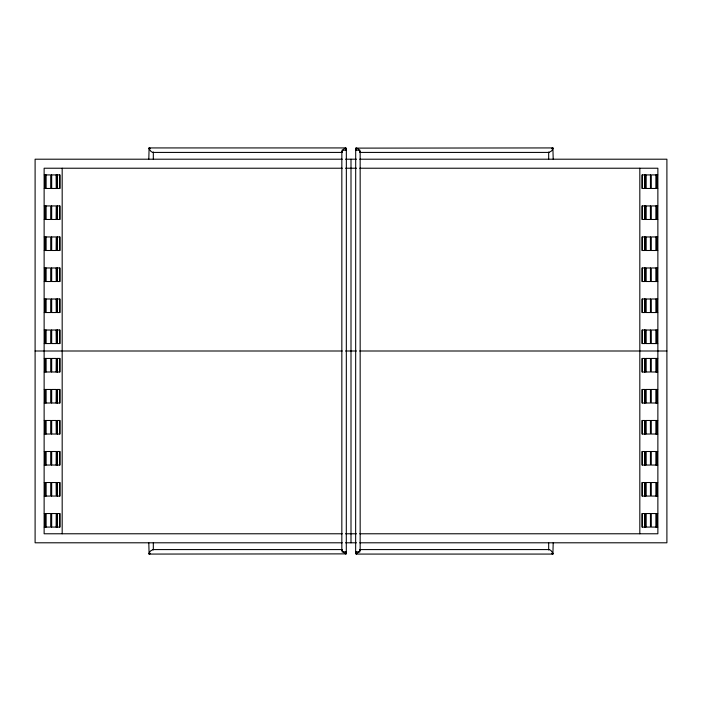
<?xml version="1.0" encoding="UTF-8"?>
<svg xmlns="http://www.w3.org/2000/svg" width="702" height="702" viewBox="0 0 702 702"><rect width="100%" height="100%" fill="white"/><g stroke="black" fill="none" stroke-linecap="round" stroke-linejoin="round"><path stroke-width="1.05" d="M553.202 542.795L552.895 554.071L356.221 554.071L355.651 553.571L355.695 148.122L552.895 147.929L553.202 159.205M148.798 159.205L149.105 147.929L345.779 147.929L346.349 148.429L346.305 553.878L149.105 554.071L148.798 542.795M148.798 553.65L150.474 551.017L153.01 549.578L342.409 549.578M553.202 148.35L551.526 150.983L548.99 152.422L359.591 152.422M346.349 148.429L345.595 149.947M355.651 553.571L356.405 552.053M359.924 152.404C360.459 150.518 357.88 148.587 356.221 147.929M342.076 549.596L342.594 551.596L345.779 554.071M148.798 148.35L151.053 151.5L152.65 152.404L153.317 152.009L153.317 159.205M553.202 553.65L550.947 550.5L549.35 549.596L548.683 549.991L548.683 542.795M551.526 148.429L552.895 147.929M150.474 553.571L149.105 554.071M345.779 147.929C344.12 148.587 341.541 150.518 342.076 152.404M356.221 554.071L359.406 551.596L359.924 549.596M341.953 150.175L346.349 150.175M355.651 150.175L360.047 150.175M153.01 152.422L342.409 152.422M342.243 159.205L35.1 159.205L35.1 542.795L342.243 542.795M345.524 159.205L356.476 159.205M359.757 159.205L666.9 159.205L666.9 542.795L359.757 542.795M342.251 168.226L44.129 168.226L44.129 533.774L342.251 533.774M345.524 168.226L356.476 168.226M359.749 168.226L657.871 168.226L657.871 533.774L359.749 533.774M44.261 174.921L50.728 174.921L50.702 188.461L44.261 188.461M56.125 174.921L56.239 188.461L51.553 188.461L51.553 174.921L56.239 174.921M57.002 174.921L59.907 174.921L59.907 188.461L57.002 188.461M644.998 174.921L642.093 174.921L642.093 188.461L644.998 188.461M657.739 174.921L651.272 174.921L651.298 188.461L657.739 188.461M44.261 205.94L50.728 205.94L50.702 219.48L44.261 219.48M56.239 219.48L51.553 219.48L51.553 205.94L56.239 205.94L56.125 219.48M57.002 205.94L59.907 205.94L59.907 219.48L57.002 219.48M644.998 205.94L642.093 205.94L642.093 219.48L644.998 219.48M657.739 205.94L651.272 205.94L651.272 219.48L657.739 219.48M44.261 236.96L50.728 236.96L50.728 250.5L44.261 250.5M56.239 250.5L51.553 250.5L51.553 236.96L56.239 236.96L56.125 250.5M57.002 236.96L59.907 236.96L59.907 250.5L57.002 250.5M644.998 236.96L642.093 236.96L642.093 250.5L644.998 250.5M657.739 236.96L651.272 236.96L651.272 250.5L657.739 250.5M44.261 267.98L50.728 267.98L50.702 281.52L44.261 281.52M56.125 267.98L56.239 281.52L51.553 281.52L51.553 267.98L56.239 267.98M57.002 267.98L59.907 267.98L59.907 281.52L57.002 281.52M644.998 267.98L642.093 267.98L642.093 281.52L644.998 281.52M657.739 267.98L651.272 267.98L651.298 281.52L657.739 281.52M44.261 298.999L50.728 298.999L50.702 312.539L44.261 312.539M56.125 298.999L56.239 312.539L51.553 312.539L51.553 298.999L56.239 298.999M57.002 298.999L59.907 298.999L59.907 312.539L57.002 312.539M644.998 298.999L642.093 298.999L642.093 312.539L644.998 312.539M657.739 298.999L651.272 298.999L651.298 312.539L657.739 312.539M44.261 330.019L50.728 330.019L50.702 343.559L44.261 343.559M56.125 330.019L56.239 343.559L51.553 343.559L51.553 330.019L56.239 330.019M57.002 330.019L59.907 330.019L59.907 343.559L57.002 343.559M644.998 330.019L642.093 330.019L642.093 343.559L644.998 343.559M657.739 330.019L651.272 330.019L651.298 343.559L657.739 343.559M35.1 351L44.129 351M45.06 351L342.251 351M345.533 351L356.467 351M359.749 351L656.94 351M657.871 351L666.9 351M44.261 358.441L50.728 358.441L50.728 371.981L44.261 371.981M56.239 371.981L51.553 371.981L51.553 358.441L56.239 358.441L56.125 371.981M57.002 358.441L59.907 358.441L59.907 371.981L57.002 371.981M644.998 358.441L642.093 358.441L642.093 371.981L644.998 371.981M657.739 358.441L651.272 358.441L651.272 371.981L657.739 371.981M44.261 389.461L50.728 389.461L50.702 403.001L44.261 403.001M56.239 403.001L51.553 403.001L51.553 389.461L56.239 389.461L56.125 403.001M57.002 389.461L59.907 389.461L59.907 403.001L57.002 403.001M644.998 389.461L642.093 389.461L642.093 403.001L644.998 403.001M657.739 389.461L651.272 389.461L651.272 403.001L657.739 403.001M44.261 420.48L50.728 420.48L50.702 434.02L44.261 434.02M56.125 420.48L56.239 434.02L51.553 434.02L51.553 420.48L56.239 420.48M57.002 420.48L59.907 420.48L59.907 434.02L57.002 434.02M644.998 420.48L642.093 420.48L642.093 434.02L644.998 434.02M657.739 420.48L651.272 420.48L651.272 434.02L657.739 434.02M44.261 451.5L50.728 451.5L50.702 465.04L44.261 465.04M56.239 465.04L51.553 465.04L51.553 451.5L56.239 451.5L56.125 465.04M57.002 451.5L59.907 451.5L59.907 465.04L57.002 465.04M644.998 451.5L642.093 451.5L642.093 465.04L644.998 465.04M657.739 451.5L651.272 451.5L651.272 465.04L657.739 465.04M44.261 482.52L50.728 482.52L50.728 496.06L44.261 496.06M56.125 482.52L56.239 496.06L51.553 496.06L51.553 482.52L56.239 482.52M57.002 482.52L59.907 482.52L59.907 496.06L57.002 496.06M644.998 482.52L642.093 482.52L642.093 496.06L644.998 496.06M657.739 482.52L651.272 482.52L651.272 496.06L657.739 496.06M44.261 513.539L50.728 513.539L50.702 527.079L44.261 527.079M56.239 527.079L51.553 527.079L51.553 513.539L56.239 513.539L56.125 527.079M57.002 513.539L59.907 513.539L59.907 527.079L57.002 527.079M644.998 513.539L642.093 513.539L642.093 527.079L644.998 527.079M657.739 513.539L651.272 513.539L651.298 527.079L657.739 527.079M345.524 533.774L356.476 533.774M345.524 542.795L356.476 542.795M359.591 549.578L548.99 549.578M341.953 551.825L346.349 551.825M355.651 551.825L360.047 551.825M149.105 147.929L150.474 148.429M552.895 554.071L551.526 553.571M548.99 152.422L548.683 152.009L548.683 159.205M153.01 549.578L153.317 549.991L153.317 542.795M356.405 149.947L355.651 148.429M345.595 552.053L346.349 553.571M655.879 174.921L655.879 188.461M655.879 205.94L655.879 219.48M655.879 236.96L655.879 250.5M655.879 267.98L655.879 281.52M655.879 298.999L655.879 312.539M655.879 330.019L655.879 343.559M655.879 358.441L655.879 371.981M655.879 389.461L655.879 403.001M655.879 420.48L655.879 434.02M655.879 451.5L655.879 465.04M655.879 482.52L655.879 496.06M655.879 513.539L655.879 527.079M645.875 174.921L645.875 188.461M645.875 205.94L645.875 219.48M645.875 236.96L645.875 250.5M645.875 267.98L645.875 281.52M645.875 298.999L645.875 312.539M645.875 330.019L645.875 343.559M645.875 358.441L645.875 371.981M645.875 389.461L645.875 403.001M645.875 420.48L645.875 434.02M645.875 451.5L645.875 465.04M645.875 482.52L645.875 496.06M645.875 513.539L645.875 527.079M644.796 174.921L644.796 188.461M644.796 205.94L644.796 219.48M644.796 236.96L644.796 250.5M644.796 267.98L644.796 281.52M644.796 298.999L644.796 312.539M644.796 330.019L644.796 343.559M644.796 358.441L644.796 371.981M644.796 389.461L644.796 403.001M644.796 420.48L644.796 434.02M644.796 451.5L644.796 465.04M644.796 482.52L644.796 496.06M644.796 513.539L644.796 527.079M644.673 174.921L644.673 188.461M644.673 205.94L644.673 219.48M644.673 236.96L644.673 250.5M644.673 267.98L644.673 281.52M644.673 298.999L644.673 312.539M644.673 330.019L644.673 343.559M644.673 358.441L644.673 371.981M644.673 389.461L644.673 403.001M644.673 420.48L644.673 434.02M644.673 451.5L644.673 465.04M644.673 482.52L644.673 496.06M644.673 513.539L644.673 527.079M642.26 174.921L642.26 188.461M642.26 205.94L642.26 219.48M642.26 236.96L642.26 250.5M642.26 267.98L642.26 281.52M642.26 298.999L642.26 312.539M642.26 330.019L642.26 343.559M642.26 358.441L642.26 371.981M642.26 389.461L642.26 403.001M642.26 420.48L642.26 434.02M642.26 451.5L642.26 465.04M642.26 482.52L642.26 496.06M642.26 513.539L642.26 527.079M639.82 168.226L639.82 533.774M360.161 151.272L360.161 550.728M351 159.205L351 542.795M341.839 151.272L341.839 550.728M62.18 168.226L62.18 533.774M59.74 174.921L59.74 188.461M59.74 205.94L59.74 219.48M59.74 236.96L59.74 250.5M59.74 267.98L59.74 281.52M59.74 298.999L59.74 312.539M59.74 330.019L59.74 343.559M59.74 358.441L59.74 371.981M59.74 389.461L59.74 403.001M59.74 420.48L59.74 434.02M59.74 451.5L59.74 465.04M59.74 482.52L59.74 496.06M59.74 513.539L59.74 527.079M57.327 174.921L57.327 188.461M57.327 205.94L57.327 219.48M57.327 236.96L57.327 250.5M57.327 267.98L57.327 281.52M57.327 298.999L57.327 312.539M57.327 330.019L57.327 343.559M57.327 358.441L57.327 371.981M57.327 389.461L57.327 403.001M57.327 420.48L57.327 434.02M57.327 451.5L57.327 465.04M57.327 482.52L57.327 496.06M57.327 513.539L57.327 527.079M57.204 174.921L57.204 188.461M57.204 205.94L57.204 219.48M57.204 236.96L57.204 250.5M57.204 267.98L57.204 281.52M57.204 298.999L57.204 312.539M57.204 330.019L57.204 343.559M57.204 358.441L57.204 371.981M57.204 389.461L57.204 403.001M57.204 420.48L57.204 434.02M57.204 451.5L57.204 465.04M57.204 482.52L57.204 496.06M57.204 513.539L57.204 527.079M51.597 174.921L51.597 188.461M51.597 205.94L51.597 219.48M51.597 236.96L51.597 250.5M51.597 267.98L51.597 281.52M51.597 298.999L51.597 312.539M51.597 330.019L51.597 343.559M51.597 358.441L51.597 371.981M51.597 389.461L51.597 403.001M51.597 420.48L51.597 434.02M51.597 451.5L51.597 465.04M51.597 482.52L51.597 496.06M51.597 513.539L51.597 527.079M46.121 174.921L46.121 188.461M46.121 205.94L46.121 219.48M46.121 236.96L46.121 250.5M46.121 267.98L46.121 281.52M46.121 298.999L46.121 312.539M46.121 330.019L46.121 343.559M46.121 358.441L46.121 371.981M46.121 389.461L46.121 403.001M46.121 420.48L46.121 434.02M46.121 451.5L46.121 465.04M46.121 482.52L46.121 496.06M46.121 513.539L46.121 527.079M45.06 174.921L45.042 188.461M45.042 205.94L45.06 219.48M45.06 236.96L45.103 250.5M45.103 267.98L45.06 281.52M45.103 298.999L45.042 312.539M45.103 330.019L45.06 343.559M45.103 358.441L45.06 371.981M45.042 389.461L45.06 403.001M45.103 420.48L45.042 434.02M45.06 451.5L45.042 465.04M45.06 482.52L45.042 496.06M45.103 513.539L45.06 527.079M650.447 174.921L645.761 174.921L645.761 188.461L650.447 188.461L650.447 174.921M650.447 205.94L645.761 205.94L645.761 219.48L650.447 219.48L650.403 205.94M650.447 236.96L645.761 236.96L645.761 250.5L650.447 250.5L650.403 236.96M650.447 267.98L645.761 267.98L645.761 281.52L650.447 281.52L650.447 267.98M650.447 298.999L645.761 298.999L645.761 312.539L650.447 312.539L650.447 298.999M650.447 330.019L645.761 330.019L645.761 343.559L650.447 343.559L650.403 330.019M650.447 358.441L645.761 358.441L645.761 371.981L650.447 371.981L650.447 358.441M650.447 389.461L645.761 389.461L645.761 403.001L650.447 403.001L650.447 389.461M650.447 420.48L645.761 420.48L645.761 434.02L650.447 434.02L650.403 420.48M650.447 451.5L645.761 451.5L645.761 465.04L650.447 465.04L650.447 451.5M650.447 482.52L645.761 482.52L645.761 496.06L650.447 496.06L650.447 482.52M650.447 513.539L645.761 513.539L645.761 527.079L650.447 527.079L650.447 513.539M656.958 188.461L656.94 174.921L656.896 188.461M656.94 219.48L656.958 205.94L656.896 219.48M656.958 250.5L656.94 236.96L656.896 250.5M656.958 281.52L656.94 267.98L656.896 281.52M656.958 312.539L656.94 298.999L656.896 312.539M656.958 343.559L656.94 330.019L656.896 343.559M656.958 371.981L656.94 358.441L656.896 371.981M656.94 403.001L656.958 389.461L656.896 403.001M656.958 434.02L656.94 420.48L656.896 434.02M656.958 465.04L656.94 451.5L656.896 465.04M656.958 496.06L656.94 482.52L656.896 496.06M656.94 527.079L656.958 513.539L656.896 527.079"/></g></svg>
